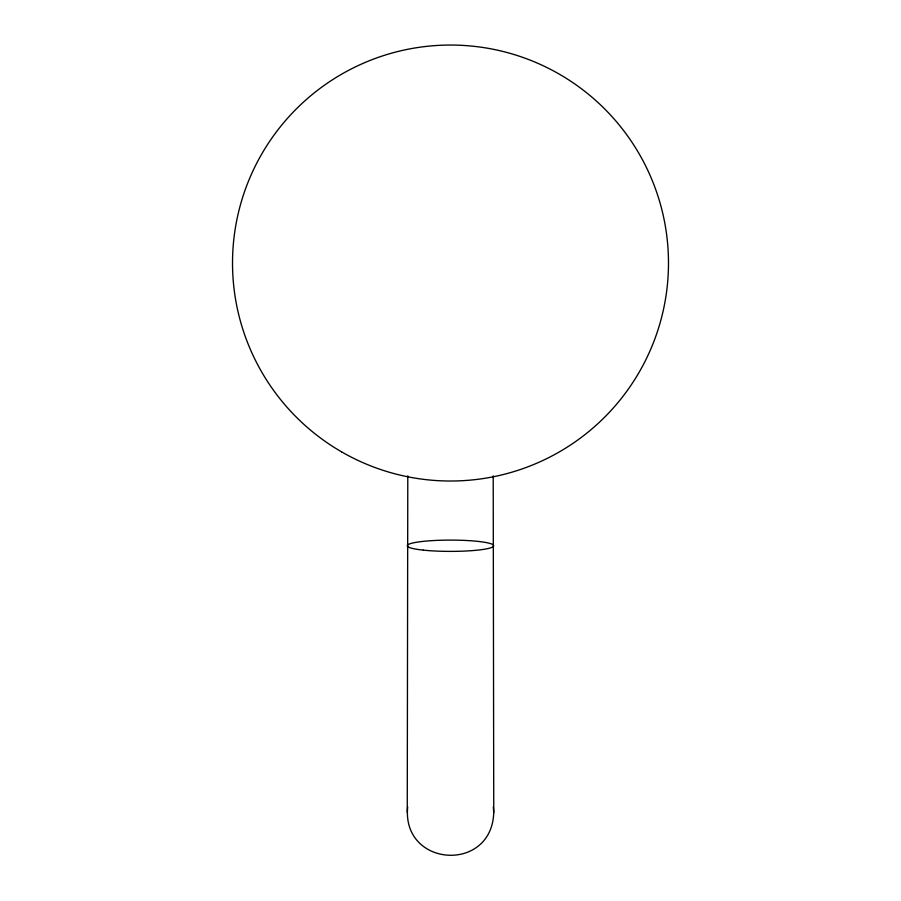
<?xml version="1.0" encoding="UTF-8"?>
<svg xmlns="http://www.w3.org/2000/svg" width="901" height="901" viewBox="0 0 901 901"><rect width="100%" height="100%" fill="white"/><g stroke="black" fill="none" stroke-linecap="round" stroke-linejoin="round"><path stroke-width="1.35" d="M493.207 475.852L493.748 812.33C492.104 873.272 401.531 867.46 407.68 806.868M407.793 475.852L407.252 812.33M493.32 806.868L493.748 812.33M423.29 550.128A43.248 5.643 0 0 0 493.207 546.625A43.248 5.643 0 0 0 435.003 540.476A43.248 5.643 0 0 0 423.29 550.128M341.513 451.818A217.986 217.986 0 0 0 668.486 263.036A217.986 217.986 0 0 0 341.513 74.254A217.986 217.986 0 0 0 341.513 451.818"/></g></svg>
